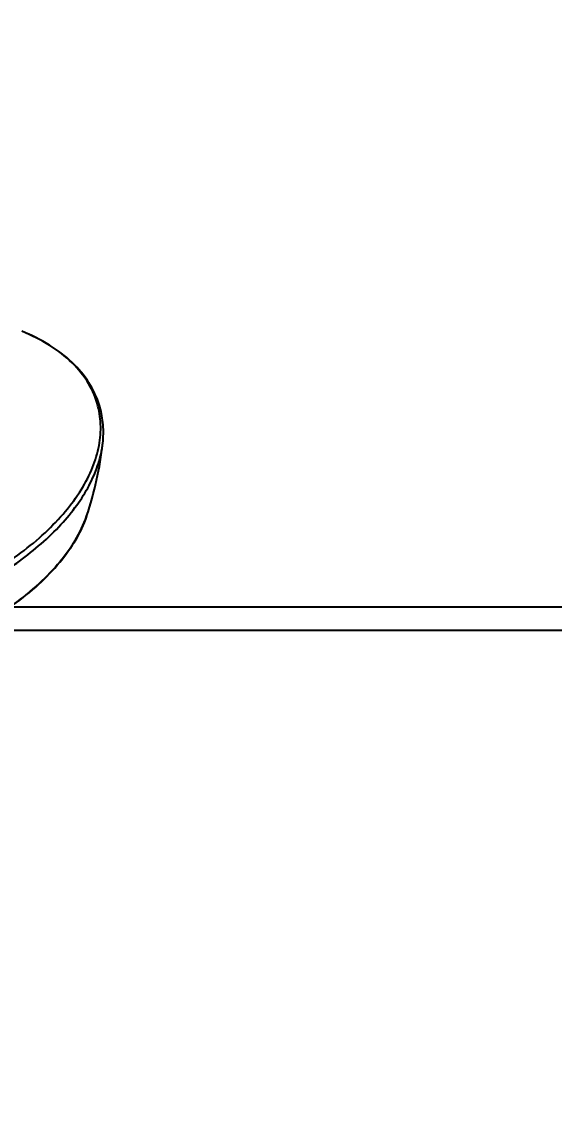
# Model space of a CAD drawing. Extents: x 11391 to 14551, y -233 to 2082.
# Drawn here: x 12499.2 to 12580.5, y 1653.4 to 1820.5 of the extents above; entities that cross this region are included whole.
import ezdxf

# ---------------------------------------------------------------- set-up
doc = ezdxf.new("R2010")
doc.units = 0
doc.header["$LTSCALE"] = 10
doc.header["$MEASUREMENT"] = 0
doc.header["$PDMODE"] = 3
doc.header["$PDSIZE"] = -10
doc.layers.get('0').update_dxf_attribs({"linetype": 'CONTINUOUS'})
doc.layers.get('DEFPOINTS').update_dxf_attribs({"linetype": 'CONTINUOUS'})
doc.layers.add('DEF_LAYER_ASSEM_MEMBER', color=7, linetype='CONTINUOUS')
doc.styles.add('Daelim Dimension', font='')
doc.styles.get('Daelim Dimension').set_extended_font_data('나눔고딕')
doc.dimstyles.new('DEFAULT', dxfattribs={"dimscale": 2, "dimtxt": 2, "dimasz": 2, "dimexe": 0, "dimexo": 2, "dimgap": 1, "dimtad": 1, "dimdec": 1, "dimzin": 9, "dimdsep": 46, "dimtxsty": 'Daelim Dimension', "dimcen": 0.5, "dimclrd": 252, "dimclre": 252, "dimclrt": 3, "dimadec": 1, "dimazin": 0, "dimtfac": 1, "dimtdec": 1, "dimtix": 1, "dimtmove": 0, "dimatfit": 3, "dimfxl": 1, "dimtolj": 1, "dimtzin": 1, "dimlwd": 9, "dimlwe": 9, "dimarcsym": 0})

# ---------------------------------------------------------------- blocks, each defined once
blk = doc.blocks.new('*D23')
at = {"color": 5, "lineweight": 9, "ltscale": 0.5, "transparency": 16777216}
for p, q in [((12622.44, 1860.44), (12821.05, 1860.44)), ((12819.05, 1852.44), (12819.05, 1346.9)), ((12412.29, 1338.9), (12821.05, 1338.9))]:
    blk.add_line(p, q, dxfattribs=at)
at = {"color": 5, "ltscale": 0.5, "transparency": 16777216}
for points in [[(12817.72, 1852.44), (12820.38, 1852.44), (12819.05, 1860.44)], [(12817.72, 1346.9), (12820.38, 1346.9), (12819.05, 1338.9)]]:
    blk.add_solid(points, dxfattribs=at)
at = {"layer": 'DEFPOINTS', "color": 0, "ltscale": 0.5, "transparency": 16777216}
for p in [(12618.44, 1860.44), (12408.29, 1338.9), (12819.05, 1338.9)]:
    blk.add_point(p, dxfattribs=at)
at = {"color": 7, "ltscale": 0.5, "transparency": 16777216, "insert": (12806.16, 1599.67), "char_height": 20, "attachment_point": 5, "rotation": 90, "style": 'Daelim Dimension'}
blk.add_mtext('\\A1;522', dxfattribs=at)

msp = doc.modelspace()

# ---------------------------------------------------------------- linework, layer by layer
at = {"color": 9, "linetype": 'Continuous'}
msp.add_line((12499.16, 1773.14), (12499.16, 1773.14), dxfattribs=at)
at = {"color": 7, "linetype": 'Continuous'}
msp.add_line((12509.04, 1744.86), (12509.04, 1744.85), dxfattribs=at)
for centre, radius, start, end in [((12497.91, 1757.78), 13.7, 16.0046, 16.9774), ((12458.58, 1761.93), 53.27, 341.309, 353.6275)]:
    msp.add_arc(centre, radius, start, end, dxfattribs=at)
at = {"color": 9, "linetype": 'Continuous'}
msp.add_arc((12496.31, 1757.72), 15.31, 350.3943, 353.5776, dxfattribs=at)
at = {"color": 7, "linetype": 'Continuous'}
for points, knots in [([(12511.01, 1761.78), (12510.64, 1763.01), (12509.51, 1765.42), (12506.86, 1768.56), (12503.34, 1771.2), (12500.62, 1772.54), (12499.16, 1773.14)], [0, 0, 0, 0, 0.227016, 0.464813, 0.720892, 1, 1, 1, 1]), ([(12511.52, 1756.01), (12511.62, 1756.95), (12511.66, 1758.82), (12511.33, 1760.67), (12511.08, 1761.56)], [0, 0, 0, 0, 0.504815, 1, 1, 1, 1]), ([(12438.68, 1726.65), (12440.69, 1724.83), (12444.52, 1722.7), (12450.2, 1720.97), (12455.14, 1720.12), (12460.45, 1719.79), (12467.97, 1720.06), (12477.49, 1721.7), (12486.62, 1724.88), (12493.33, 1728.29), (12497.81, 1731.15), (12501.72, 1734.29), (12505.84, 1738.56), (12508.16, 1742.28), (12509.04, 1744.85)], [0, 0, 0, 0, 0.100963, 0.158535, 0.220619, 0.286693, 0.355969, 0.500001, 0.644032, 0.713308, 0.779381, 0.841466, 0.899037, 1, 1, 1, 1])]:
    msp.add_open_spline(points, degree=3, knots=knots, dxfattribs=at)
at = {"color": 9, "linetype": 'Continuous'}
for points, knots in [([(12510.78, 1761.69), (12510.47, 1762.9), (12509.44, 1765.32), (12506.88, 1768.49), (12503.38, 1771.17), (12500.64, 1772.53), (12499.16, 1773.14)], [0, 0, 0, 0, 0.223396, 0.45896, 0.716043, 1, 1, 1, 1]), ([(12451.84, 1726.41), (12455.35, 1726.04), (12462.68, 1725.99), (12473.67, 1727.66), (12484.4, 1730.95), (12492.67, 1734.93), (12498.5, 1738.77), (12502.26, 1741.81), (12505.44, 1745.02), (12507.98, 1748.35), (12509.84, 1751.74), (12510.96, 1755.14), (12511.33, 1758.49), (12511.05, 1760.66), (12510.78, 1761.69)], [0, 0, 0, 0, 0.1382, 0.285061, 0.433391, 0.575782, 0.642716, 0.705867, 0.764772, 0.819204, 0.869248, 0.915375, 0.958509, 1, 1, 1, 1]), ([(12451.95, 1725.51), (12455.07, 1725.18), (12461.57, 1725.06), (12471.38, 1726.29), (12481.12, 1728.85), (12490.25, 1732.59), (12498.27, 1737.31), (12503.84, 1742), (12507.28, 1746.04), (12509.25, 1749.05), (12510.66, 1752.08), (12511.23, 1754.15), (12511.4, 1755.17)], [0, 0, 0, 0, 0.132158, 0.272355, 0.415234, 0.555132, 0.686724, 0.805727, 0.859748, 0.909955, 0.956547, 1, 1, 1, 1]), ([(12509.04, 1744.85), (12508.17, 1742.32), (12505.87, 1738.63), (12501.77, 1734.4), (12497.86, 1731.27), (12493.36, 1728.4), (12486.63, 1724.98), (12477.47, 1721.79), (12467.91, 1720.14), (12460.36, 1719.87), (12455.04, 1720.19), (12450.11, 1721.04), (12444.47, 1722.75), (12440.66, 1724.85), (12438.68, 1726.65)], [0, 0, 0, 0, 0.099764, 0.157194, 0.219344, 0.285628, 0.355211, 0.500005, 0.644795, 0.714374, 0.780654, 0.8428, 0.90023, 1, 1, 1, 1])]:
    msp.add_open_spline(points, degree=3, knots=knots, dxfattribs=at)
at = {"layer": 'DEF_LAYER_ASSEM_MEMBER', "color": 7, "linetype": 'Continuous'}
for p, q in [((12603.21, 1730.94), (12418.17, 1730.94)), ((12418.17, 1727.44), (12606.15, 1727.44))]:
    msp.add_line(p, q, dxfattribs=at)

# ---------------------------------------------------------------- dimensions: what is measured, and where the dimension line sits
at = {"color": 5, "ltscale": 0.5}
dim = msp.add_linear_dim(base=(12819.05, 1338.9), p1=(12618.44, 1860.44), p2=(12408.29, 1338.9), angle=90, dimstyle='DEFAULT', override={"dimtxt": 10, "dimasz": 4, "dimexe": 1, "dimdec": 0, "dimclrd": 5, "dimclre": 5, "dimclrt": 7}, dxfattribs=at)
dim.commit()
dim.dimension.update_dxf_attribs({"geometry": '*D23', "text_midpoint": (12806.16, 1599.67)})

doc.saveas('drawing.dxf')
